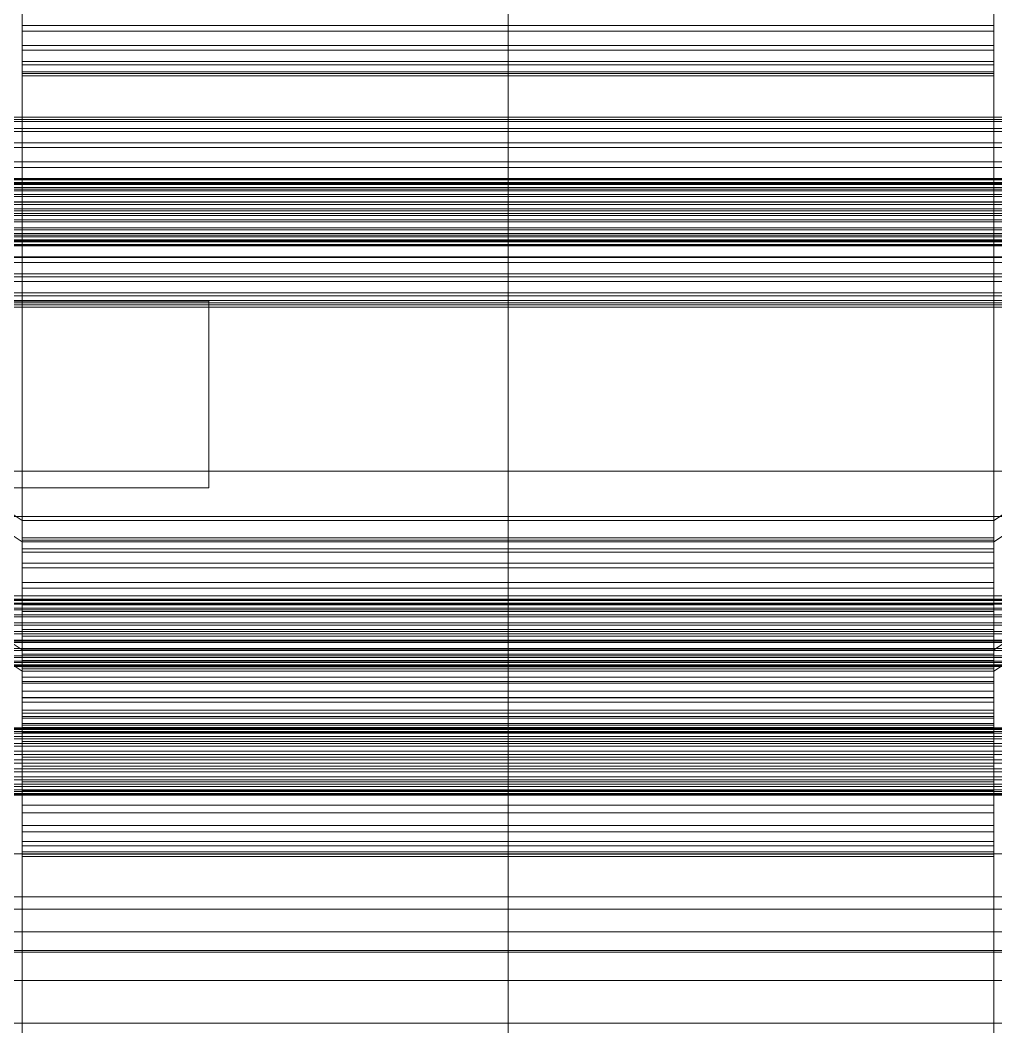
# Model space of a CAD drawing. Header units: millimetres. Extents: x -1970 to 34302, y -80068 to 6837.
# Drawn here: x -130.5 to 130.5, y -33534.2 to -33264.8 of the extents above; entities that cross this region are included whole.
import ezdxf

# ---------------------------------------------------------------- set-up
doc = ezdxf.new("R2010")
doc.units = ezdxf.units.MM
for name, color, linetype, lineweight in [('frontal_briquetadora', 7, 'Continuous', 0), ('frontal_C01', 7, 'Continuous', 0), ('frontal_C02', 7, 'Continuous', 0), ('frontal_C02-briq', 7, 'Continuous', 0), ('frontal_mezcladora', 7, 'Continuous', 0)]:
    doc.layers.add(name, color=color, linetype=linetype, lineweight=lineweight)

msp = doc.modelspace()

# ---------------------------------------------------------------- linework, layer by layer
at = {"layer": 'frontal_briquetadora'}
msp.add_line((345, -33332.75), (-305, -33332.75), dxfattribs=at)
at = {"layer": 'frontal_C01'}
for p, q in [((-130, -33433.268), (-130, -33136.571)), ((0, -33433.268), (0, -33136.571)), ((130, -33433.268), (130, -33136.571)), ((-130, -33142.29), (-130, -33438.986)), ((0, -33142.29), (0, -33438.986)), ((130, -33142.29), (130, -33438.986)), ((-130, -33433.268), (-228.298, -33367.669)), ((228.298, -33367.669), (130, -33433.268)), ((-228.298, -33373.387), (-130, -33438.986)), ((130, -33438.986), (228.298, -33373.387)), ((-450, -33385.467), (450, -33385.467)), ((450, -33397.642), (-450, -33397.642)), ((450, -33418.806), (-450, -33418.806)), ((-450, -33430.981), (450, -33430.981)), ((-130, -33729.964), (-130, -33433.268)), ((0, -33433.268), (-130, -33433.268)), ((0, -33729.964), (0, -33433.268)), ((130, -33433.268), (0, -33433.268)), ((130, -33729.964), (130, -33433.268)), ((-130, -33438.986), (-130, -33437.81)), ((-130, -33437.81), (-130, -33438.362)), ((-130, -33437.81), (130, -33437.81)), ((-130, -33438.362), (-130, -33440.606)), ((-130, -33438.362), (130, -33438.362)), ((-130, -33438.986), (-130, -33735.682)), ((-130, -33438.986), (0, -33438.986)), ((-130, -33441.811), (-130, -33438.986)), ((-130, -33438.986), (130, -33438.986)), ((0, -33438.986), (0, -33735.682)), ((0, -33438.986), (130, -33438.986)), ((130, -33438.362), (130, -33437.81)), ((130, -33437.81), (130, -33438.986)), ((130, -33440.606), (130, -33438.362)), ((130, -33438.986), (130, -33735.682)), ((130, -33438.986), (130, -33441.811)), ((-130, -33440.606), (-130, -33444.388)), ((-130, -33440.606), (130, -33440.606)), ((-130, -33446.093), (-130, -33441.811)), ((-130, -33441.811), (130, -33441.811)), ((130, -33444.388), (130, -33440.606)), ((130, -33441.811), (130, -33446.093)), ((-130, -33444.388), (-130, -33449.451)), ((-130, -33444.388), (130, -33444.388)), ((130, -33449.451), (130, -33444.388)), ((-130, -33451.539), (-130, -33446.093)), ((-130, -33446.093), (130, -33446.093)), ((130, -33446.093), (130, -33451.539)), ((-130, -33449.451), (-130, -33455.45)), ((-130, -33449.451), (130, -33449.451)), ((130, -33455.45), (130, -33449.451)), ((-130, -33457.779), (-130, -33451.539)), ((-130, -33451.539), (130, -33451.539)), ((130, -33451.539), (130, -33457.779)), ((-148, -33454.191), (148, -33454.191)), ((-148, -33454.387), (148, -33454.387)), ((-148, -33454.608), (148, -33454.608)), ((-148, -33455.182), (148, -33455.182)), ((-148, -33455.609), (148, -33455.609)), ((-148, -33456.522), (148, -33456.522)), ((-130, -33455.45), (-130, -33461.975)), ((130, -33455.45), (-130, -33455.45)), ((130, -33461.975), (130, -33455.45)), ((-148, -33457.126), (148, -33457.126)), ((-148, -33458.316), (148, -33458.316)), ((-148, -33459.056), (148, -33459.056)), ((-130, -33464.387), (-130, -33457.779)), ((-130, -33457.779), (130, -33457.779)), ((130, -33457.779), (130, -33464.387)), ((148, -33460.441), (-148, -33460.441)), ((-148, -33461.267), (148, -33461.267)), ((-130, -33461.975), (-130, -33468.583)), ((-130, -33461.975), (130, -33461.975)), ((130, -33468.583), (130, -33461.975)), ((-148, -33462.754), (148, -33462.754)), ((-148, -33463.608), (148, -33463.608)), ((-130, -33470.912), (-130, -33464.387)), ((-130, -33464.387), (130, -33464.387)), ((130, -33464.387), (130, -33470.912)), ((-148, -33465.095), (148, -33465.095)), ((-148, -33465.92), (148, -33465.92)), ((-148, -33467.306), (148, -33467.306)), ((-148, -33468.046), (148, -33468.046)), ((-148, -33469.236), (148, -33469.236)), ((-148, -33469.84), (148, -33469.84)), ((-130, -33468.583), (-130, -33474.822)), ((-130, -33468.583), (130, -33468.583)), ((130, -33474.822), (130, -33468.583)), ((-148, -33470.753), (148, -33470.753)), ((-148, -33471.18), (148, -33471.18)), ((-148, -33471.754), (148, -33471.754)), ((-148, -33471.975), (148, -33471.975)), ((-148, -33472.171), (148, -33472.171)), ((-130, -33476.911), (-130, -33470.912)), ((-130, -33470.912), (130, -33470.912)), ((130, -33470.912), (130, -33476.911)), ((-130, -33474.822), (-130, -33480.269)), ((-130, -33474.822), (130, -33474.822)), ((130, -33480.269), (130, -33474.822)), ((-130, -33481.974), (-130, -33476.911)), ((-130, -33476.911), (130, -33476.911)), ((130, -33476.911), (130, -33481.974)), ((-130, -33480.269), (-130, -33484.55)), ((-130, -33480.269), (130, -33480.269)), ((130, -33484.55), (130, -33480.269)), ((-130, -33485.756), (-130, -33481.974)), ((-130, -33481.974), (130, -33481.974)), ((130, -33481.974), (130, -33485.756)), ((-130, -33484.55), (-130, -33487.376)), ((-130, -33484.55), (130, -33484.55)), ((-130, -33488), (-130, -33485.756)), ((-130, -33485.756), (130, -33485.756)), ((130, -33487.376), (130, -33484.55)), ((130, -33485.756), (130, -33488)), ((-130, -33487.376), (-130, -33488.552)), ((-130, -33487.376), (130, -33487.376)), ((-130, -33488.552), (-130, -33488)), ((-130, -33488), (130, -33488)), ((-130, -33488.552), (130, -33488.552)), ((130, -33488.552), (130, -33487.376)), ((130, -33488), (130, -33488.552)), ((-425, -33521.747), (425, -33521.747)), ((425, -33533.178), (-425, -33533.178))]:
    msp.add_line(p, q, dxfattribs=at)
at = {"layer": 'frontal_C02'}
for p, q in [((-130, -33398.69), (-130, -33224.31)), ((0, -33398.69), (0, -33224.31)), ((130, -33398.69), (130, -33224.31)), ((-130, -33230.051), (-130, -33404.431)), ((0, -33230.051), (0, -33404.431)), ((130, -33230.051), (130, -33404.431)), ((-130, -33260.058), (-130, -33266.269)), ((-130, -33267.799), (-130, -33261.765)), ((130, -33266.269), (130, -33260.058)), ((130, -33261.765), (130, -33267.799)), ((-130, -33266.269), (-130, -33271.667)), ((-130, -33266.269), (130, -33266.269)), ((-130, -33272.916), (-130, -33267.799)), ((-130, -33267.799), (130, -33267.799)), ((130, -33271.667), (130, -33266.269)), ((130, -33267.799), (130, -33272.916)), ((-130, -33271.667), (-130, -33275.884)), ((-130, -33271.667), (130, -33271.667)), ((-130, -33276.767), (-130, -33272.916)), ((-130, -33272.916), (130, -33272.916)), ((130, -33275.884), (130, -33271.667)), ((130, -33272.916), (130, -33276.767)), ((-130, -33275.884), (-130, -33278.633)), ((-130, -33275.884), (130, -33275.884)), ((130, -33278.633), (130, -33275.884)), ((-130, -33279.09), (-130, -33276.767)), ((-130, -33276.767), (130, -33276.767)), ((-130, -33278.633), (-130, -33279.726)), ((-130, -33278.633), (130, -33278.633)), ((130, -33276.767), (130, -33279.09)), ((130, -33279.726), (130, -33278.633)), ((-130, -33279.726), (-130, -33279.09)), ((-130, -33279.09), (130, -33279.09)), ((-130, -33279.726), (130, -33279.726)), ((130, -33279.09), (130, -33279.726)), ((-311.15, -33290.83), (311.15, -33290.83)), ((-311.15, -33291.466), (311.15, -33291.466)), ((-311.15, -33291.923), (311.15, -33291.923)), ((-311.15, -33293.789), (311.15, -33293.789)), ((-311.15, -33294.672), (311.15, -33294.672)), ((-311.15, -33297.64), (311.15, -33297.64)), ((-311.15, -33298.89), (311.15, -33298.89)), ((-311.15, -33302.757), (311.15, -33302.757)), ((-311.15, -33304.287), (311.15, -33304.287)), ((-440, -33307.22), (440, -33307.22)), ((-440, -33307.445), (440, -33307.445)), ((-440, -33307.607), (440, -33307.607)), ((-440, -33308.268), (440, -33308.268)), ((-440, -33308.581), (440, -33308.581)), ((-440, -33309.633), (440, -33309.633)), ((-440, -33310.076), (440, -33310.076)), ((311.15, -33308.791), (-311.15, -33308.791)), ((-311.15, -33310.498), (311.15, -33310.498)), ((-440, -33311.446), (440, -33311.446)), ((-440, -33311.988), (440, -33311.988)), ((440, -33313.584), (-440, -33313.584)), ((-425, -33313.479), (425, -33313.479)), ((-440, -33314.189), (440, -33314.189)), ((-440, -33315.901), (440, -33315.901)), ((-440, -33316.527), (440, -33316.527)), ((-311.15, -33315.331), (311.15, -33315.331)), ((-440, -33318.24), (440, -33318.24)), ((-440, -33318.845), (440, -33318.845)), ((-311.15, -33317.098), (311.15, -33317.098)), ((-440, -33320.441), (440, -33320.441)), ((-440, -33320.983), (440, -33320.983)), ((-311.15, -33321.931), (311.15, -33321.931)), ((-440, -33322.353), (440, -33322.353)), ((-440, -33322.796), (440, -33322.796)), ((-440, -33323.847), (440, -33323.847)), ((-440, -33324.16), (440, -33324.16)), ((-311.15, -33323.638), (311.15, -33323.638)), ((-440, -33324.821), (440, -33324.821)), ((-440, -33324.984), (440, -33324.984)), ((-440, -33325.209), (440, -33325.209)), ((425, -33324.955), (-425, -33324.955)), ((425, -33328.326), (-425, -33328.326)), ((-311.15, -33328.141), (311.15, -33328.141)), ((-311.15, -33329.672), (311.15, -33329.672)), ((-311.15, -33333.539), (311.15, -33333.539)), ((-311.15, -33334.789), (311.15, -33334.789)), ((-130, -33398.69), (-228.298, -33332.832)), ((228.298, -33332.832), (130, -33398.69)), ((-311.15, -33337.756), (311.15, -33337.756)), ((-425, -33339.802), (425, -33339.802)), ((-311.15, -33338.64), (311.15, -33338.64)), ((-311.15, -33340.505), (311.15, -33340.505)), ((-228.298, -33338.573), (-130, -33404.431)), ((130, -33404.431), (228.298, -33338.573)), ((-311.15, -33340.963), (311.15, -33340.963)), ((-311.15, -33341.599), (311.15, -33341.599)), ((-130, -33683.511), (-130, -33398.69)), ((0, -33398.69), (-130, -33398.69)), ((0, -33683.511), (0, -33398.69)), ((130, -33398.69), (0, -33398.69)), ((130, -33683.511), (130, -33398.69)), ((-130, -33404.431), (-130, -33403.337)), ((-130, -33403.337), (-130, -33403.974)), ((-130, -33403.337), (130, -33403.337)), ((-130, -33403.974), (-130, -33406.297)), ((-130, -33403.974), (130, -33403.974)), ((-130, -33404.431), (-130, -33689.252)), ((-130, -33404.431), (0, -33404.431)), ((-130, -33407.18), (-130, -33404.431)), ((-130, -33404.431), (130, -33404.431)), ((0, -33404.431), (0, -33689.252)), ((0, -33404.431), (130, -33404.431)), ((130, -33403.974), (130, -33403.337)), ((130, -33403.337), (130, -33404.431)), ((130, -33406.297), (130, -33403.974)), ((130, -33404.431), (130, -33689.252)), ((130, -33404.431), (130, -33407.18)), ((-130, -33406.297), (-130, -33410.148)), ((-130, -33406.297), (130, -33406.297)), ((-130, -33411.397), (-130, -33407.18)), ((-130, -33407.18), (130, -33407.18)), ((130, -33410.148), (130, -33406.297)), ((130, -33407.18), (130, -33411.397)), ((-130, -33410.148), (-130, -33415.265)), ((-130, -33410.148), (130, -33410.148)), ((130, -33415.265), (130, -33410.148)), ((-130, -33416.795), (-130, -33411.397)), ((-130, -33411.397), (130, -33411.397)), ((130, -33411.397), (130, -33416.795)), ((-130, -33415.265), (-130, -33421.299)), ((-130, -33415.265), (130, -33415.265)), ((130, -33421.299), (130, -33415.265)), ((-130, -33423.006), (-130, -33416.795)), ((-130, -33416.795), (130, -33416.795)), ((130, -33416.795), (130, -33423.006)), ((-148, -33419.728), (148, -33419.728)), ((-148, -33419.953), (148, -33419.953)), ((-148, -33420.115), (148, -33420.115)), ((-148, -33420.776), (148, -33420.776)), ((-148, -33421.089), (148, -33421.089)), ((-130, -33421.299), (-130, -33427.838)), ((130, -33421.299), (-130, -33421.299)), ((130, -33427.838), (130, -33421.299)), ((-148, -33422.141), (148, -33422.141)), ((-148, -33422.583), (148, -33422.583)), ((-148, -33423.954), (148, -33423.954)), ((-130, -33429.606), (-130, -33423.006)), ((-130, -33423.006), (130, -33423.006)), ((130, -33423.006), (130, -33429.606)), ((-148, -33424.496), (148, -33424.496)), ((148, -33426.092), (-148, -33426.092)), ((-148, -33426.697), (148, -33426.697)), ((-148, -33428.409), (148, -33428.409)), ((-148, -33429.035), (148, -33429.035)), ((-130, -33427.838), (-130, -33434.439)), ((-130, -33427.838), (130, -33427.838)), ((-130, -33436.146), (-130, -33429.606)), ((-130, -33429.606), (130, -33429.606)), ((130, -33434.439), (130, -33427.838)), ((130, -33429.606), (130, -33436.146)), ((-148, -33430.748), (148, -33430.748)), ((-148, -33431.352), (148, -33431.352)), ((-148, -33432.948), (148, -33432.948)), ((-148, -33433.491), (148, -33433.491)), ((-148, -33434.861), (148, -33434.861)), ((-130, -33434.439), (-130, -33440.649)), ((-130, -33434.439), (130, -33434.439)), ((130, -33440.649), (130, -33434.439)), ((-148, -33435.304), (148, -33435.304)), ((-148, -33436.355), (148, -33436.355)), ((-148, -33436.668), (148, -33436.668)), ((-148, -33437.329), (148, -33437.329)), ((-148, -33437.491), (148, -33437.491)), ((-148, -33437.717), (148, -33437.717)), ((-130, -33442.18), (-130, -33436.146)), ((-130, -33436.146), (130, -33436.146)), ((130, -33436.146), (130, -33442.18)), ((-130, -33440.649), (-130, -33446.047)), ((-130, -33440.649), (130, -33440.649)), ((-130, -33447.297), (-130, -33442.18)), ((-130, -33442.18), (130, -33442.18)), ((130, -33446.047), (130, -33440.649)), ((130, -33442.18), (130, -33447.297)), ((-130, -33446.047), (-130, -33450.264)), ((-130, -33446.047), (130, -33446.047)), ((-130, -33451.148), (-130, -33447.297)), ((-130, -33447.297), (130, -33447.297)), ((130, -33450.264), (130, -33446.047)), ((130, -33447.297), (130, -33451.148)), ((-130, -33450.264), (-130, -33453.013)), ((-130, -33450.264), (130, -33450.264)), ((-130, -33453.47), (-130, -33451.148)), ((-130, -33451.148), (130, -33451.148)), ((130, -33453.013), (130, -33450.264)), ((130, -33451.148), (130, -33453.47)), ((-130, -33453.013), (-130, -33454.107)), ((-130, -33453.013), (130, -33453.013)), ((-130, -33454.107), (-130, -33453.47)), ((-130, -33453.47), (130, -33453.47)), ((130, -33454.107), (130, -33453.013)), ((130, -33453.47), (130, -33454.107)), ((-130, -33454.107), (130, -33454.107)), ((-425, -33487.86), (425, -33487.86)), ((425, -33499.336), (-425, -33499.336)), ((425, -33502.707), (-425, -33502.707)), ((430, -33508.746), (-430, -33508.746)), ((430, -33513.746), (-430, -33513.746)), ((-425, -33514.183), (425, -33514.183))]:
    msp.add_line(p, q, dxfattribs=at)
at = {"layer": 'frontal_C02-briq'}
msp.add_line((320, -33332.75), (-280, -33332.75), dxfattribs=at)
at = {"layer": 'frontal_mezcladora'}
for p, q in [((-980, -33340), (-80, -33340)), ((-80, -33390), (-80, -33340)), ((-980, -33390), (-80, -33390))]:
    msp.add_line(p, q, dxfattribs=at)

doc.saveas('drawing.dxf')
